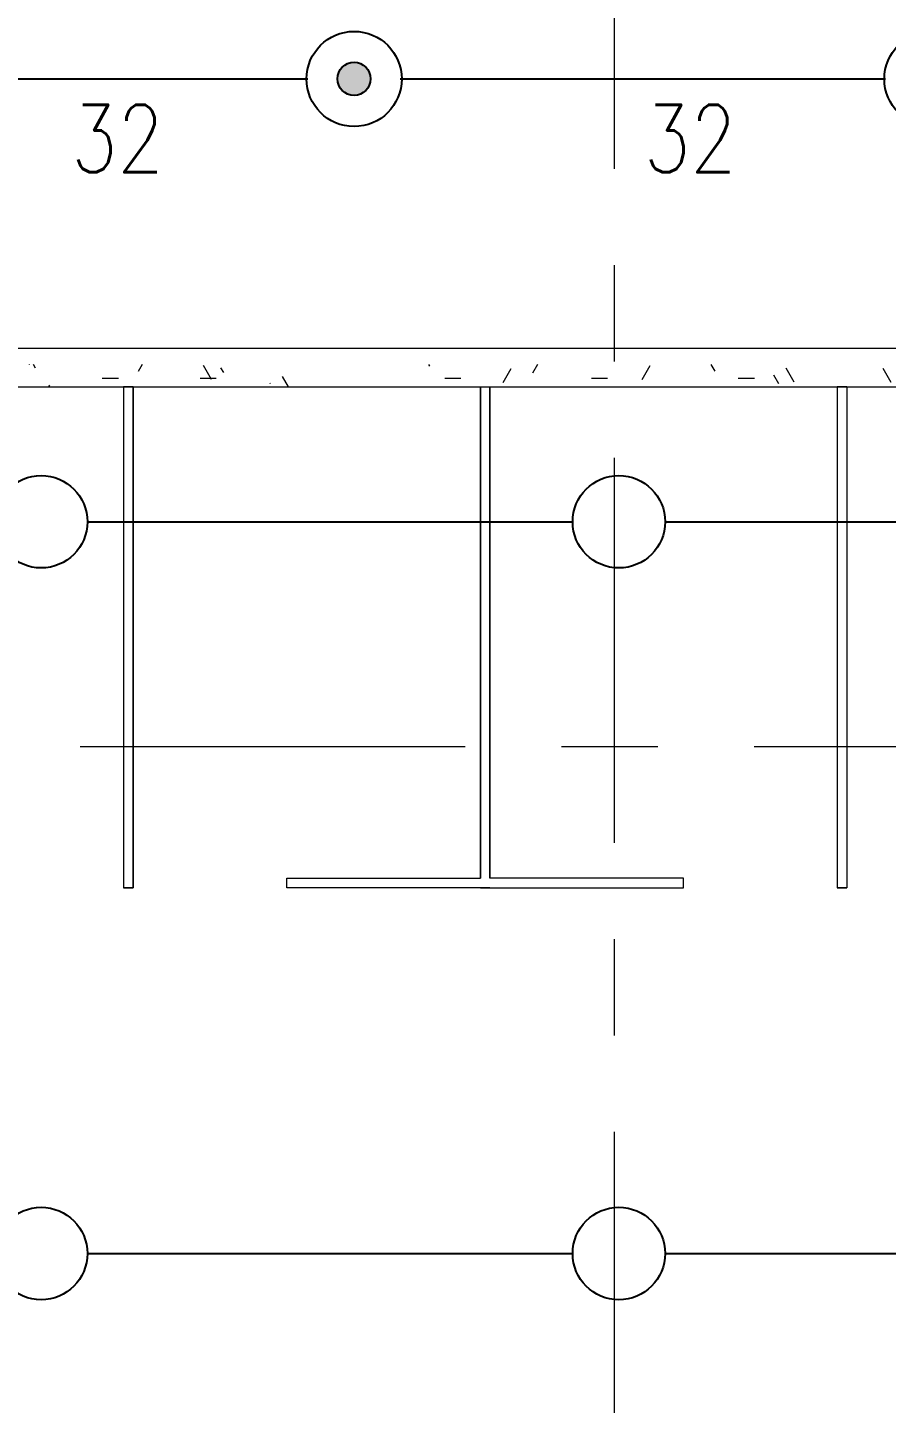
# Model space of a CAD drawing. Header units: millimetres. Extents: x -282761 to 137668, y -273845 to 94451.
# Drawn here: x 86360 to 90820, y -71436 to -64291 of the extents above; entities that cross this region are included whole.
import ezdxf

# ---------------------------------------------------------------- set-up
doc = ezdxf.new("R2010")
doc.units = ezdxf.units.MM
doc.linetypes.add('BLK_2 - 1ST__2ND_STOREY_PLAN-archi clean_11 SEPT 2024$0$IDA - Grid Line', pattern=[3500, 2000, -500, 500, -500])
for name, color, linetype, lineweight in [('BLK_2 - 1ST__2ND_STOREY_PLAN-archi clean_11 SEPT 2024$0$0-1', 8, 'Continuous', 5), ('BLK_2 - 1ST__2ND_STOREY_PLAN-archi clean_11 SEPT 2024$0$1599_DB_A_BLK2_HQ_R21-2ND STOREY 20230517--$0$S-_COLN----_E', 8, 'Continuous', 9), ('BLK_2 - 1ST__2ND_STOREY_PLAN-archi clean_11 SEPT 2024$0$_CATCHMENT_DRAIN', 8, 'Continuous', 0), ('BLK_2 - 1ST__2ND_STOREY_PLAN-archi clean_11 SEPT 2024$0$A-_WALL----_H-1', 8, 'Continuous', 9), ('BLK_2 - 1ST__2ND_STOREY_PLAN-archi clean_11 SEPT 2024$0$A-_WALLPRTN_E', 8, 'Continuous', 9), ('BLK_2 - 1ST__2ND_STOREY_PLAN-archi clean_11 SEPT 2024$0$S-_ANOTGRID_E-1', 8, 'BLK_2 - 1ST__2ND_STOREY_PLAN-archi clean_11 SEPT 2024$0$IDA - Grid Line', 9)]:
    doc.layers.add(name, color=color, linetype=linetype, lineweight=lineweight)
doc.layers.add('M-_FIRESPRK_T-', color=7, linetype='Continuous')
doc.layers.add('M-_SPRKPIEX_E-', color=1, linetype='Continuous')
doc.styles.add('Simplex', font='SIMPLEX.shx', dxfattribs={"width": 0.8, "height": 2.5})

# ---------------------------------------------------------------- blocks, each defined once
blk = doc.blocks.new('fire0101')
at = {"color": 0, "linetype": 'Continuous'}
blk.add_circle((0, 0), 100, dxfattribs=at)
blk = doc.blocks.new('ROYAL')
at = {"ltscale": 0.1}
h = blk.add_hatch(color=1, dxfattribs=at)
h.dxf.hatch_style = 1
h.paths.add_polyline_path([(17, 0.1, 1), (-17.1, 0.1, 1)])
at = {"layer": 'M-_SPRKPIEX_E-', "ltscale": 0.1}
for centre, radius in [((0, 0), 48.8), ((-0.1, 0.1), 17)]:
    blk.add_circle(centre, radius, dxfattribs=at)
blk = doc.blocks.new('BLK_2 - 1ST__2ND_STOREY_PLAN-archi clean_11 SEPT 2024$0$1599_DB_A_BLK2_HQ_R21_rvt-2-BLK 2 2ND STOREY PLAN')
at = {"layer": 'BLK_2 - 1ST__2ND_STOREY_PLAN-archi clean_11 SEPT 2024$0$A-_WALL----_H-1'}
h = blk.add_hatch(dxfattribs=at)
h.set_pattern_fill('FP_3', color=256, style=0, pattern_type=2)
h.set_pattern_definition([(0, (0, 0), (1016, 254), [83.82, -678.18, 83.82, -678.18, -4064]), (0, (0, 0), (1016, 254), [-1524, 83.82, -1440.18, 83.82, -678.18, -1778]), (0, (0, 0), (1016, 254), [-3810, 83.82, -424.18, 83.82, -1186.18]), (120, (381, 127), (-727.97045, 752.8818), [83.82, -678.18, 83.82, -678.18, -4064]), (120, (381, 127), (-727.97045, 752.8818), [-1524, 83.82, -1440.18, 83.82, -678.18, -1778]), (120, (381, 127), (-727.97045, 752.8818), [-3810, 83.82, -424.18, 83.82, -1186.18]), (240, (508, 635), (-288.02955, -1006.8818), [83.82, -678.18, 83.82, -678.18, -4064]), (240, (508, 635), (-288.02955, -1006.8818), [-1524, 83.82, -1440.18, 83.82, -678.18, -1778]), (240, (508, 635), (-288.02955, -1006.8818), [-3810, 83.82, -424.18, 83.82, -1186.18])])
h.paths.add_polyline_path([(-124361.4, -108868.9), (-124361.4, -108768.9), (-125036.4, -108768.9), (-125036.4, -108868.9), (-124464, -108868.9)])
h.paths.add_polyline_path([(-126236.4, -108868.9), (-126136.4, -108868.9), (-126136.4, -108768.9), (-126236.4, -108768.9), (-126236.4, -108818.9)])
h.paths.add_polyline_path([(-137236.4, -108868.9), (-126336.4, -108868.9), (-126336.4, -108768.9), (-137236.4, -108768.9), (-137236.4, -108818.9)])
h.paths.add_polyline_path([(-138336.4, -108868.9), (-138336.4, -108768.9), (-139011.4, -108768.9), (-139011.4, -108868.9)])
blk = doc.blocks.new('BLK_2 - 1ST__2ND_STOREY_PLAN-archi clean_11 SEPT 2024$0$furniture layout')
for p, q in [((-44398.5, -108885.7), (-44448.5, -108885.7)), ((-44448.5, -108885.7), (-44398.5, -108885.7)), ((-40692.6, -108885.7), (-40742.6, -108885.7)), ((-40692.6, -108885.7), (-40742.6, -108885.7)), ((-40742.6, -108885.7), (-40692.6, -108885.7)), ((-40742.6, -108885.7), (-40692.6, -108885.7))]:
    blk.add_line(p, q)
at = {"layer": 'BLK_2 - 1ST__2ND_STOREY_PLAN-archi clean_11 SEPT 2024$0$1599_DB_A_BLK2_HQ_R21-2ND STOREY 20230517--$0$S-_COLN----_E'}
for p, q in [((-36351.5, -108685.7), (-47451.5, -108685.7)), ((-47451.5, -108885.7), (-36351.5, -108885.7))]:
    blk.add_line(p, q, dxfattribs=at)
at = {"layer": 'BLK_2 - 1ST__2ND_STOREY_PLAN-archi clean_11 SEPT 2024$0$A-_WALLPRTN_E'}
for p, q in [((-44448.5, -108885.7), (-44448.5, -111485.7)), ((-44448.5, -108885.7), (-44448.5, -111485.7)), ((-44448.5, -108885.7), (-44448.5, -111485.7)), ((-44448.5, -108885.7), (-44448.5, -111485.7)), ((-44398.5, -108885.7), (-44398.5, -111485.7)), ((-44398.5, -108885.7), (-44398.5, -111485.7)), ((-42595.5, -111435.7), (-42595.5, -108885.7)), ((-42595.5, -108885.7), (-42595.5, -111435.7)), ((-42595.5, -111435.7), (-42595.5, -108885.7)), ((-42595.5, -108885.7), (-42595.5, -111435.7)), ((-42545.5, -108885.7), (-42545.5, -111435.7)), ((-42545.5, -111435.7), (-42545.5, -108885.7)), ((-42545.5, -108885.7), (-42545.5, -111435.7)), ((-42545.5, -111435.7), (-42545.5, -108885.7)), ((-40742.6, -108885.7), (-40742.6, -111485.7)), ((-40742.6, -108885.7), (-40742.6, -111485.7)), ((-40742.6, -108885.7), (-40742.6, -111485.7)), ((-40742.6, -108885.7), (-40742.6, -111485.7)), ((-40692.6, -108885.7), (-40692.6, -111485.7)), ((-40692.6, -108885.7), (-40692.6, -111485.7)), ((-40692.6, -108885.7), (-40692.6, -111485.7)), ((-40692.6, -108885.7), (-40692.6, -111485.7)), ((-43600.5, -111485.7), (-43600.5, -111435.7)), ((-43600.5, -111435.7), (-42595.5, -111435.7)), ((-43600.5, -111485.7), (-43600.5, -111435.7)), ((-43600.5, -111435.7), (-42595.5, -111435.7)), ((-41540.5, -111435.7), (-42545.5, -111435.7)), ((-41540.5, -111435.7), (-42545.5, -111435.7)), ((-41540.5, -111485.7), (-41540.5, -111435.7)), ((-44448.5, -111485.7), (-44398.5, -111485.7)), ((-44448.5, -111485.7), (-44398.5, -111485.7)), ((-42545.5, -111485.7), (-43600.5, -111485.7)), ((-42545.5, -111485.7), (-43600.5, -111485.7)), ((-42595.5, -111485.7), (-41540.5, -111485.7)), ((-42595.5, -111485.7), (-41540.5, -111485.7)), ((-40742.6, -111485.7), (-40692.6, -111485.7)), ((-40742.6, -111485.7), (-40692.6, -111485.7)), ((-40692.6, -111485.7), (-40742.6, -111485.7)), ((-40692.6, -111485.7), (-40742.6, -111485.7))]:
    blk.add_line(p, q, dxfattribs=at)
blk.add_lwpolyline([(-44448.5, -111485.7), (-44398.5, -111485.7), (-44398.5, -108885.7), (-44448.5, -108885.7), (-44398.5, -108885.7), (-44398.5, -111485.7)], close=True, dxfattribs=at)
blk = doc.blocks.new('BLK_2 - 1ST__2ND_STOREY_PLAN-archi clean_11 SEPT 2024')
at = {"layer": 'BLK_2 - 1ST__2ND_STOREY_PLAN-archi clean_11 SEPT 2024$0$1599_DB_A_BLK2_HQ_R21-2ND STOREY 20230517--$0$S-_COLN----_E'}
h = blk.add_hatch(dxfattribs=at)
h.set_pattern_fill('FP_3', color=256, style=0, pattern_type=2)
h.set_pattern_definition([(0, (-41522.25, -42744.55), (1016, 254), [83.82, -678.18, 83.82, -678.18, -4064]), (0, (-41522.25, -42744.55), (1016, 254), [-1524, 83.82, -1440.18, 83.82, -678.18, -1778]), (0, (-41522.25, -42744.55), (1016, 254), [-3810, 83.82, -424.18, 83.82, -1186.18]), (120, (-41141.25, -42617.55), (-727.9705, 752.8818), [83.82, -678.18, 83.82, -678.18, -4064]), (120, (-41141.25, -42617.55), (-727.9705, 752.8818), [-1524, 83.82, -1440.18, 83.82, -678.18, -1778]), (120, (-41141.25, -42617.55), (-727.9705, 752.8818), [-3810, 83.82, -424.18, 83.82, -1186.18]), (240, (-41014.25, -42109.55), (-288.0295, -1006.8818), [83.82, -678.18, 83.82, -678.18, -4064]), (240, (-41014.25, -42109.55), (-288.0295, -1006.8818), [-1524, 83.82, -1440.18, 83.82, -678.18, -1778]), (240, (-41014.25, -42109.55), (-288.0295, -1006.8818), [-3810, 83.82, -424.18, 83.82, -1186.18])])
h.paths.add_polyline_path([(-36551.5, -108885.7), (-36551.5, -108785.7), (-47451.5, -108785.7), (-47451.5, -108885.7), (-38963.2, -108885.7)], flags=0)
blk.add_line((-36651.5, -108685.7), (-47151.5, -108685.7), dxfattribs=at)
at = {"layer": 'BLK_2 - 1ST__2ND_STOREY_PLAN-archi clean_11 SEPT 2024$0$S-_ANOTGRID_E-1'}
for p, q in [((-41901.5, -28753), (-41901.5, -122559.3)), ((-51673.7, -110752.4), (4860.6, -110752.4))]:
    blk.add_line(p, q, dxfattribs=at)
blk.add_blockref('BLK_2 - 1ST__2ND_STOREY_PLAN-archi clean_11 SEPT 2024$0$furniture layout', (0, 0))
at = {"layer": 'BLK_2 - 1ST__2ND_STOREY_PLAN-archi clean_11 SEPT 2024$0$0-1'}
blk.add_blockref('BLK_2 - 1ST__2ND_STOREY_PLAN-archi clean_11 SEPT 2024$0$1599_DB_A_BLK2_HQ_R21_rvt-2-BLK 2 2ND STOREY PLAN', (89784.8, 0), dxfattribs=at)

msp = doc.modelspace()

# ---------------------------------------------------------------- linework, layer by layer
at = {"layer": 'M-_SPRKPIEX_E-'}
for p, q in [((85295.8, -64558), (87815.8, -64558)), ((88295.8, -64558), (90815.8, -64558)), ((86671, -66857.7), (89191, -66857.7)), ((89671, -66857.7), (92191, -66857.7)), ((86671, -70657.7), (89191, -70657.7)), ((89671, -70657.7), (92191, -70657.7))]:
    msp.add_line(p, q, dxfattribs=at)

# ---------------------------------------------------------------- block references
at = {"layer": 'BLK_2 - 1ST__2ND_STOREY_PLAN-archi clean_11 SEPT 2024$0$_CATCHMENT_DRAIN'}
msp.add_blockref('BLK_2 - 1ST__2ND_STOREY_PLAN-archi clean_11 SEPT 2024', (131307.1, 42727.7), dxfattribs=at)
at = {"layer": 'M-_SPRKPIEX_E-', "xscale": 5.0625, "yscale": 5.0625, "zscale": 5.0625}
for p in [(88056.2, -64558.5), (91056.2, -64558.5)]:
    msp.add_blockref('ROYAL', p, dxfattribs=at)
at = {"layer": 'M-_SPRKPIEX_E-', "xscale": 2.4, "yscale": 2.4, "zscale": 2.4, "rotation": 258.865011862231}
for p in [(86431, -66857.7), (89431, -66857.7), (86431, -70657.7), (89431, -70657.7)]:
    msp.add_blockref('fire0101', p, dxfattribs=at)

# ---------------------------------------------------------------- texts
at = {"layer": 'M-_FIRESPRK_T-', "style": 'Simplex', "width": 0.8}
for p in [(86587, -65042.6), (89561.5, -65042.6)]:
    msp.add_text('32', height=350, dxfattribs=at).set_placement(p)

doc.saveas('drawing.dxf')
